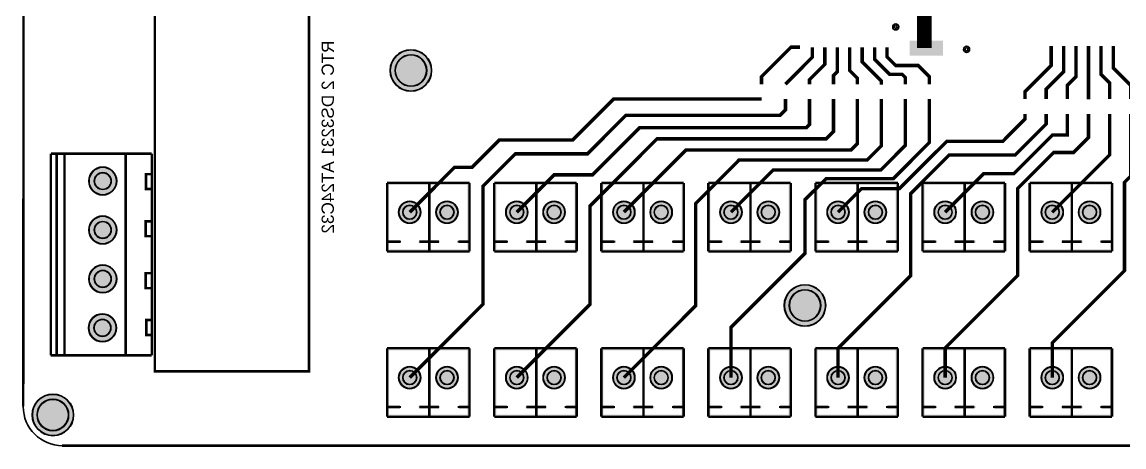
# Model space of a CAD drawing. Header units: millimetres. Extents: x 15 to 190, y -133 to -16.
# Drawn here: x 14.8 to 127.3, y -133.5 to -90.1 of the extents above; entities that cross this region are included whole.
import ezdxf

# ---------------------------------------------------------------- set-up
doc = ezdxf.new("R2010")
doc.units = ezdxf.units.MM
for name, color, linetype, true_color in [('BoardOutLine', 7, 'Continuous', 0xff00ff), ('BottomSilkLayer', 7, 'Continuous', 0x66cc33), ('BottomSolderMaskLayer', 7, 'Continuous', 0xaa00ff), ('Document', 7, 'Continuous', 0xffffff), ('Hole', 7, 'Continuous', 0x222222), ('Multi-Layer', 7, 'Continuous', 0xc0c0c0), ('TopLayer', 7, 'Continuous', 0x9900ff), ('TopSilkLayer', 7, 'Continuous', 0xffff00), ('TopSolderMaskLayer', 7, 'Continuous', 0x800080)]:
    doc.layers.add(name, color=color, linetype=linetype, true_color=true_color)
doc.styles.get("Standard").update_dxf_attribs({"font": 'arial.ttf'})

msp = doc.modelspace()

# ---------------------------------------------------------------- hatches: boundary and pattern name
at = {"layer": 'BottomSolderMaskLayer'}
for points in [[(52.36, -95, 1), (56.6, -95, 1)], [(21.58, -106.29, 1), (24.43, -106.29, 1)], [(53.23, -109.48, 1), (55.48, -109.48, 1)], [(57.04, -109.48, 1), (59.29, -109.48, 1)], [(64.17, -109.48, 1), (66.42, -109.48, 1)], [(67.98, -109.48, 1), (70.23, -109.48, 1)], [(75.12, -109.48, 1), (77.37, -109.48, 1)], [(78.93, -109.48, 1), (81.18, -109.48, 1)], [(86.05, -109.48, 1), (88.3, -109.48, 1)], [(89.86, -109.48, 1), (92.11, -109.48, 1)], [(96.99, -109.48, 1), (99.24, -109.48, 1)], [(100.8, -109.48, 1), (103.05, -109.48, 1)], [(107.93, -109.48, 1), (110.18, -109.48, 1)], [(111.74, -109.48, 1), (113.99, -109.48, 1)], [(118.88, -109.48, 1), (121.13, -109.48, 1)], [(122.69, -109.48, 1), (124.94, -109.48, 1)], [(21.58, -111.29, 1), (24.43, -111.29, 1)], [(21.58, -116.29, 1), (24.43, -116.29, 1)], [(92.62, -119, 1), (96.86, -119, 1)], [(21.55, -121.29, 1), (24.4, -121.29, 1)], [(53.23, -126.37, 1), (55.48, -126.37, 1)], [(57.04, -126.37, 1), (59.29, -126.37, 1)], [(64.17, -126.37, 1), (66.42, -126.37, 1)], [(67.98, -126.37, 1), (70.23, -126.37, 1)], [(75.11, -126.37, 1), (77.36, -126.37, 1)], [(78.92, -126.37, 1), (81.17, -126.37, 1)], [(86.05, -126.37, 1), (88.3, -126.37, 1)], [(89.86, -126.37, 1), (92.11, -126.37, 1)], [(96.99, -126.37, 1), (99.24, -126.37, 1)], [(100.8, -126.37, 1), (103.05, -126.37, 1)], [(107.93, -126.37, 1), (110.18, -126.37, 1)], [(111.74, -126.37, 1), (113.99, -126.37, 1)], [(118.87, -126.37, 1), (121.12, -126.37, 1)], [(122.68, -126.37, 1), (124.93, -126.37, 1)], [(15.79, -130.18, 1), (20.03, -130.18, 1)]]:
    msp.add_hatch(color=256, dxfattribs=at).paths.add_polyline_path(points)
at = {"layer": 'Document'}
for points in [[(52.06, -106.48), (60.46, -106.48), (60.46, -111.48), (60.26, -111.48), (60.26, -106.68), (52.26, -106.68), (52.26, -111.48), (52.06, -111.48)], [(63, -106.48), (71.4, -106.48), (71.4, -111.48), (71.2, -111.48), (71.2, -106.68), (63.2, -106.68), (63.2, -111.48), (63, -111.48)], [(73.95, -106.48), (82.35, -106.48), (82.35, -111.48), (82.15, -111.48), (82.15, -106.68), (74.15, -106.68), (74.15, -111.48), (73.95, -111.48)], [(84.88, -106.48), (93.28, -106.48), (93.28, -111.48), (93.08, -111.48), (93.08, -106.68), (85.08, -106.68), (85.08, -111.48), (84.88, -111.48)], [(95.82, -106.48), (104.22, -106.48), (104.22, -111.48), (104.02, -111.48), (104.02, -106.68), (96.02, -106.68), (96.02, -111.48), (95.82, -111.48)], [(106.76, -106.48), (115.16, -106.48), (115.16, -111.48), (114.96, -111.48), (114.96, -106.68), (106.96, -106.68), (106.96, -111.48), (106.76, -111.48)], [(117.71, -106.48), (126.11, -106.48), (126.11, -111.48), (125.91, -111.48), (125.91, -106.68), (117.91, -106.68), (117.91, -111.48), (117.71, -111.48)], [(56.26, -111.38), (56.46, -111.38), (56.46, -113.38), (56.26, -113.38)], [(67.2, -111.38), (67.4, -111.38), (67.4, -113.38), (67.2, -113.38)], [(78.15, -111.38), (78.35, -111.38), (78.35, -113.38), (78.15, -113.38)], [(89.08, -111.38), (89.28, -111.38), (89.28, -113.38), (89.08, -113.38)], [(100.02, -111.38), (100.22, -111.38), (100.22, -113.38), (100.02, -113.38)], [(110.96, -111.38), (111.16, -111.38), (111.16, -113.38), (110.96, -113.38)], [(121.91, -111.38), (122.11, -111.38), (122.11, -113.38), (121.91, -113.38)], [(52.06, -111.48), (52.26, -111.48), (52.26, -113.28), (60.26, -113.28), (60.26, -111.48), (60.46, -111.48), (60.46, -113.48), (52.06, -113.48), (52.06, -112.68)], [(52.06, -112.38), (53.46, -112.38), (53.46, -112.58), (52.06, -112.58)], [(55.26, -112.38), (57.46, -112.38), (57.46, -112.58), (55.26, -112.58)], [(59.26, -112.38), (60.46, -112.38), (60.46, -112.58), (59.26, -112.58)], [(63, -111.48), (63.2, -111.48), (63.2, -113.28), (71.2, -113.28), (71.2, -111.48), (71.4, -111.48), (71.4, -113.48), (63, -113.48), (63, -112.68)], [(63, -112.38), (64.4, -112.38), (64.4, -112.58), (63, -112.58)], [(66.2, -112.38), (68.4, -112.38), (68.4, -112.58), (66.2, -112.58)], [(70.2, -112.38), (71.4, -112.38), (71.4, -112.58), (70.2, -112.58)], [(73.95, -111.48), (74.15, -111.48), (74.15, -113.28), (82.15, -113.28), (82.15, -111.48), (82.35, -111.48), (82.35, -113.48), (73.95, -113.48), (73.95, -112.68)], [(73.95, -112.38), (75.35, -112.38), (75.35, -112.58), (73.95, -112.58)], [(77.15, -112.38), (79.35, -112.38), (79.35, -112.58), (77.15, -112.58)], [(81.15, -112.38), (82.35, -112.38), (82.35, -112.58), (81.15, -112.58)], [(84.88, -111.48), (85.08, -111.48), (85.08, -113.28), (93.08, -113.28), (93.08, -111.48), (93.28, -111.48), (93.28, -113.48), (84.88, -113.48), (84.88, -112.68)], [(84.88, -112.38), (86.28, -112.38), (86.28, -112.58), (84.88, -112.58)], [(88.08, -112.38), (90.28, -112.38), (90.28, -112.58), (88.08, -112.58)], [(92.08, -112.38), (93.28, -112.38), (93.28, -112.58), (92.08, -112.58)], [(95.82, -111.48), (96.02, -111.48), (96.02, -113.28), (104.02, -113.28), (104.02, -111.48), (104.22, -111.48), (104.22, -113.48), (95.82, -113.48), (95.82, -112.68)], [(95.82, -112.38), (97.22, -112.38), (97.22, -112.58), (95.82, -112.58)], [(99.02, -112.38), (101.22, -112.38), (101.22, -112.58), (99.02, -112.58)], [(103.02, -112.38), (104.22, -112.38), (104.22, -112.58), (103.02, -112.58)], [(106.76, -111.48), (106.96, -111.48), (106.96, -113.28), (114.96, -113.28), (114.96, -111.48), (115.16, -111.48), (115.16, -113.48), (106.76, -113.48), (106.76, -112.68)], [(106.76, -112.38), (108.16, -112.38), (108.16, -112.58), (106.76, -112.58)], [(109.96, -112.38), (112.16, -112.38), (112.16, -112.58), (109.96, -112.58)], [(113.96, -112.38), (115.16, -112.38), (115.16, -112.58), (113.96, -112.58)], [(117.71, -111.48), (117.91, -111.48), (117.91, -113.28), (125.91, -113.28), (125.91, -111.48), (126.11, -111.48), (126.11, -113.48), (117.71, -113.48), (117.71, -112.68)], [(117.71, -112.38), (119.11, -112.38), (119.11, -112.58), (117.71, -112.58)], [(120.91, -112.38), (123.11, -112.38), (123.11, -112.58), (120.91, -112.58)], [(124.91, -112.38), (126.11, -112.38), (126.11, -112.58), (124.91, -112.58)], [(52.06, -123.37), (60.46, -123.37), (60.46, -128.37), (60.26, -128.37), (60.26, -123.57), (52.26, -123.57), (52.26, -128.37), (52.06, -128.37)], [(63, -123.37), (71.4, -123.37), (71.4, -128.37), (71.2, -128.37), (71.2, -123.57), (63.2, -123.57), (63.2, -128.37), (63, -128.37)], [(73.94, -123.37), (82.34, -123.37), (82.34, -128.37), (82.14, -128.37), (82.14, -123.57), (74.14, -123.57), (74.14, -128.37), (73.94, -128.37)], [(84.88, -123.37), (93.28, -123.37), (93.28, -128.37), (93.08, -128.37), (93.08, -123.57), (85.08, -123.57), (85.08, -128.37), (84.88, -128.37)], [(95.82, -123.37), (104.22, -123.37), (104.22, -128.37), (104.02, -128.37), (104.02, -123.57), (96.02, -123.57), (96.02, -128.37), (95.82, -128.37)], [(106.76, -123.37), (115.16, -123.37), (115.16, -128.37), (114.96, -128.37), (114.96, -123.57), (106.96, -123.57), (106.96, -128.37), (106.76, -128.37)], [(117.7, -123.37), (126.1, -123.37), (126.1, -128.37), (125.9, -128.37), (125.9, -123.57), (117.9, -123.57), (117.9, -128.37), (117.7, -128.37)], [(56.26, -128.27), (56.46, -128.27), (56.46, -130.27), (56.26, -130.27)], [(67.2, -128.27), (67.4, -128.27), (67.4, -130.27), (67.2, -130.27)], [(78.14, -128.27), (78.34, -128.27), (78.34, -130.27), (78.14, -130.27)], [(89.08, -128.27), (89.28, -128.27), (89.28, -130.27), (89.08, -130.27)], [(100.02, -128.27), (100.22, -128.27), (100.22, -130.27), (100.02, -130.27)], [(110.96, -128.27), (111.16, -128.27), (111.16, -130.27), (110.96, -130.27)], [(121.9, -128.27), (122.1, -128.27), (122.1, -130.27), (121.9, -130.27)], [(52.06, -128.37), (52.26, -128.37), (52.26, -130.17), (60.26, -130.17), (60.26, -128.37), (60.46, -128.37), (60.46, -130.37), (52.06, -130.37), (52.06, -129.57)], [(52.06, -129.27), (53.46, -129.27), (53.46, -129.47), (52.06, -129.47)], [(55.26, -129.27), (57.46, -129.27), (57.46, -129.47), (55.26, -129.47)], [(59.26, -129.27), (60.46, -129.27), (60.46, -129.47), (59.26, -129.47)], [(63, -128.37), (63.2, -128.37), (63.2, -130.17), (71.2, -130.17), (71.2, -128.37), (71.4, -128.37), (71.4, -130.37), (63, -130.37), (63, -129.57)], [(63, -129.27), (64.4, -129.27), (64.4, -129.47), (63, -129.47)], [(66.2, -129.27), (68.4, -129.27), (68.4, -129.47), (66.2, -129.47)], [(70.2, -129.27), (71.4, -129.27), (71.4, -129.47), (70.2, -129.47)], [(73.94, -128.37), (74.14, -128.37), (74.14, -130.17), (82.14, -130.17), (82.14, -128.37), (82.34, -128.37), (82.34, -130.37), (73.94, -130.37), (73.94, -129.57)], [(73.94, -129.27), (75.34, -129.27), (75.34, -129.47), (73.94, -129.47)], [(77.14, -129.27), (79.34, -129.27), (79.34, -129.47), (77.14, -129.47)], [(81.14, -129.27), (82.34, -129.27), (82.34, -129.47), (81.14, -129.47)], [(84.88, -128.37), (85.08, -128.37), (85.08, -130.17), (93.08, -130.17), (93.08, -128.37), (93.28, -128.37), (93.28, -130.37), (84.88, -130.37), (84.88, -129.57)], [(84.88, -129.27), (86.28, -129.27), (86.28, -129.47), (84.88, -129.47)], [(88.08, -129.27), (90.28, -129.27), (90.28, -129.47), (88.08, -129.47)], [(92.08, -129.27), (93.28, -129.27), (93.28, -129.47), (92.08, -129.47)], [(95.82, -128.37), (96.02, -128.37), (96.02, -130.17), (104.02, -130.17), (104.02, -128.37), (104.22, -128.37), (104.22, -130.37), (95.82, -130.37), (95.82, -129.57)], [(95.82, -129.27), (97.22, -129.27), (97.22, -129.47), (95.82, -129.47)], [(99.02, -129.27), (101.22, -129.27), (101.22, -129.47), (99.02, -129.47)], [(103.02, -129.27), (104.22, -129.27), (104.22, -129.47), (103.02, -129.47)], [(106.76, -128.37), (106.96, -128.37), (106.96, -130.17), (114.96, -130.17), (114.96, -128.37), (115.16, -128.37), (115.16, -130.37), (106.76, -130.37), (106.76, -129.57)], [(106.76, -129.27), (108.16, -129.27), (108.16, -129.47), (106.76, -129.47)], [(109.96, -129.27), (112.16, -129.27), (112.16, -129.47), (109.96, -129.47)], [(113.96, -129.27), (115.16, -129.27), (115.16, -129.47), (113.96, -129.47)], [(117.7, -128.37), (117.9, -128.37), (117.9, -130.17), (125.9, -130.17), (125.9, -128.37), (126.1, -128.37), (126.1, -130.37), (117.7, -130.37), (117.7, -129.57)], [(117.7, -129.27), (119.1, -129.27), (119.1, -129.47), (117.7, -129.47)], [(120.9, -129.27), (123.1, -129.27), (123.1, -129.47), (120.9, -129.47)], [(124.9, -129.27), (126.1, -129.27), (126.1, -129.47), (124.9, -129.47)]]:
    msp.add_hatch(color=256, dxfattribs=at).paths.add_polyline_path(points)
at = {"layer": 'Multi-Layer'}
for points in [[(21.6, -106.29, 1), (24.4, -106.29, 1)], [(53.26, -109.48, 1), (55.46, -109.48, 1)], [(57.07, -109.48, 1), (59.27, -109.48, 1)], [(64.2, -109.48, 1), (66.4, -109.48, 1)], [(68.01, -109.48, 1), (70.21, -109.48, 1)], [(75.14, -109.48, 1), (77.34, -109.48, 1)], [(78.95, -109.48, 1), (81.15, -109.48, 1)], [(86.08, -109.48, 1), (88.28, -109.48, 1)], [(89.89, -109.48, 1), (92.09, -109.48, 1)], [(97.02, -109.48, 1), (99.22, -109.48, 1)], [(100.83, -109.48, 1), (103.03, -109.48, 1)], [(107.96, -109.48, 1), (110.16, -109.48, 1)], [(111.77, -109.48, 1), (113.97, -109.48, 1)], [(118.9, -109.48, 1), (121.1, -109.48, 1)], [(122.71, -109.48, 1), (124.91, -109.48, 1)], [(21.6, -111.29, 1), (24.4, -111.29, 1)], [(21.6, -116.29, 1), (24.4, -116.29, 1)], [(21.57, -121.29, 1), (24.37, -121.29, 1)], [(53.26, -126.37, 1), (55.46, -126.37, 1)], [(57.07, -126.37, 1), (59.27, -126.37, 1)], [(64.2, -126.37, 1), (66.4, -126.37, 1)], [(68.01, -126.37, 1), (70.21, -126.37, 1)], [(75.14, -126.37, 1), (77.34, -126.37, 1)], [(78.95, -126.37, 1), (81.15, -126.37, 1)], [(86.08, -126.37, 1), (88.28, -126.37, 1)], [(89.89, -126.37, 1), (92.09, -126.37, 1)], [(97.02, -126.37, 1), (99.22, -126.37, 1)], [(100.83, -126.37, 1), (103.03, -126.37, 1)], [(107.96, -126.37, 1), (110.16, -126.37, 1)], [(111.77, -126.37, 1), (113.97, -126.37, 1)], [(118.9, -126.37, 1), (121.1, -126.37, 1)], [(122.71, -126.37, 1), (124.91, -126.37, 1)]]:
    msp.add_hatch(color=256, dxfattribs=at).paths.add_polyline_path(points)
at = {"layer": 'TopLayer'}
msp.add_hatch(color=256, dxfattribs=at).paths.add_polyline_path([(108.84, -91.95), (108.84, -93.47), (105.43, -93.47), (105.43, -91.95)])
at = {"layer": 'TopSolderMaskLayer'}
for points in [[(52.36, -95, 1), (56.6, -95, 1)], [(21.58, -106.29, 1), (24.43, -106.29, 1)], [(53.23, -109.48, 1), (55.48, -109.48, 1)], [(57.04, -109.48, 1), (59.29, -109.48, 1)], [(64.17, -109.48, 1), (66.42, -109.48, 1)], [(67.98, -109.48, 1), (70.23, -109.48, 1)], [(75.12, -109.48, 1), (77.37, -109.48, 1)], [(78.93, -109.48, 1), (81.18, -109.48, 1)], [(86.05, -109.48, 1), (88.3, -109.48, 1)], [(89.86, -109.48, 1), (92.11, -109.48, 1)], [(96.99, -109.48, 1), (99.24, -109.48, 1)], [(100.8, -109.48, 1), (103.05, -109.48, 1)], [(107.93, -109.48, 1), (110.18, -109.48, 1)], [(111.74, -109.48, 1), (113.99, -109.48, 1)], [(118.88, -109.48, 1), (121.13, -109.48, 1)], [(122.69, -109.48, 1), (124.94, -109.48, 1)], [(21.58, -111.29, 1), (24.43, -111.29, 1)], [(21.58, -116.29, 1), (24.43, -116.29, 1)], [(92.62, -119, 1), (96.86, -119, 1)], [(21.55, -121.29, 1), (24.4, -121.29, 1)], [(53.23, -126.37, 1), (55.48, -126.37, 1)], [(57.04, -126.37, 1), (59.29, -126.37, 1)], [(64.17, -126.37, 1), (66.42, -126.37, 1)], [(67.98, -126.37, 1), (70.23, -126.37, 1)], [(75.11, -126.37, 1), (77.36, -126.37, 1)], [(78.92, -126.37, 1), (81.17, -126.37, 1)], [(86.05, -126.37, 1), (88.3, -126.37, 1)], [(89.86, -126.37, 1), (92.11, -126.37, 1)], [(96.99, -126.37, 1), (99.24, -126.37, 1)], [(100.8, -126.37, 1), (103.05, -126.37, 1)], [(107.93, -126.37, 1), (110.18, -126.37, 1)], [(111.74, -126.37, 1), (113.99, -126.37, 1)], [(118.87, -126.37, 1), (121.12, -126.37, 1)], [(122.68, -126.37, 1), (124.93, -126.37, 1)], [(15.79, -130.18, 1), (20.03, -130.18, 1)]]:
    msp.add_hatch(color=256, dxfattribs=at).paths.add_polyline_path(points)

# ---------------------------------------------------------------- linework, layer by layer
at = {"layer": 'BoardOutLine', "const_width": 0.254}
for points in [[(14.88, -129.31), (14.97, -20.35)], [(165.24, -133.32), (18.83, -133.32)]]:
    msp.add_lwpolyline(points, dxfattribs=at)
at = {"layer": 'BoardOutLine'}
msp.add_arc((18.88, -129.32), 4, 180, 270, dxfattribs=at)
at = {"layer": 'BottomSilkLayer', "const_width": 0.254}
msp.add_lwpolyline([(28.32, -78.36), (44.07, -78.36), (44.07, -125.73), (28.32, -125.73), (28.32, -78.36)], close=True, dxfattribs=at)
at = {"layer": 'BottomSolderMaskLayer'}
for points in [[(54.48, -93.39), (54.49, -93.39)], [(54.48, -96.6), (54.49, -96.6)], [(94.74, -117.39), (94.74, -117.39)], [(94.74, -120.61), (94.74, -120.61)], [(17.9, -128.57), (17.91, -128.57)], [(17.9, -131.78), (17.91, -131.78)]]:
    msp.add_lwpolyline(points, close=True, dxfattribs=at)
for centre, radius in [((54.48, -95), 2.12), ((23, -106.29), 1.43), ((23, -106.29), 0.865), ((54.36, -109.48), 1.13), ((54.36, -109.48), 0.716), ((58.17, -109.48), 1.13), ((58.17, -109.48), 0.716), ((65.3, -109.48), 1.13), ((65.3, -109.48), 0.716), ((69.11, -109.48), 1.13), ((69.11, -109.48), 0.716), ((76.24, -109.48), 1.13), ((76.24, -109.48), 0.716), ((80.05, -109.48), 1.13), ((80.05, -109.48), 0.716), ((87.18, -109.48), 1.13), ((87.18, -109.48), 0.716), ((90.99, -109.48), 1.13), ((90.99, -109.48), 0.716), ((98.12, -109.48), 1.13), ((98.12, -109.48), 0.716), ((101.93, -109.48), 1.13), ((101.93, -109.48), 0.716), ((109.06, -109.48), 1.13), ((109.06, -109.48), 0.716), ((112.87, -109.48), 1.13), ((112.87, -109.48), 0.716), ((120, -109.48), 1.13), ((120, -109.48), 0.716), ((123.81, -109.48), 1.13), ((123.81, -109.48), 0.716), ((23, -111.29), 1.43), ((23, -111.29), 0.865), ((23, -116.29), 1.43), ((23, -116.29), 0.865), ((94.74, -119), 2.12), ((22.97, -121.29), 1.43), ((22.97, -121.29), 0.865), ((54.36, -126.37), 1.13), ((54.36, -126.37), 0.716), ((58.17, -126.37), 1.13), ((58.17, -126.37), 0.716), ((65.3, -126.37), 1.13), ((65.3, -126.37), 0.716), ((69.11, -126.37), 1.13), ((69.11, -126.37), 0.716), ((76.24, -126.37), 1.13), ((76.24, -126.37), 0.716), ((80.05, -126.37), 1.13), ((80.05, -126.37), 0.716), ((87.18, -126.37), 1.13), ((87.18, -126.37), 0.716), ((90.99, -126.37), 1.13), ((90.99, -126.37), 0.716), ((98.12, -126.37), 1.13), ((98.12, -126.37), 0.716), ((101.93, -126.37), 1.13), ((101.93, -126.37), 0.716), ((109.06, -126.37), 1.13), ((109.06, -126.37), 0.716), ((112.87, -126.37), 1.13), ((112.87, -126.37), 0.716), ((120, -126.37), 1.13), ((120, -126.37), 0.716), ((123.81, -126.37), 1.13), ((123.81, -126.37), 0.716), ((17.91, -130.18), 2.12)]:
    msp.add_circle(centre, radius, dxfattribs=at)
for centre, start, end in [((54.48, -95), 450, 270), ((54.49, -95), 270, 450), ((94.74, -119), 450, 270), ((94.74, -119), 270, 450), ((17.9, -130.18), 450, 270), ((17.91, -130.18), 270, 450)]:
    msp.add_arc(centre, 1.61, start, end, dxfattribs=at)
at = {"layer": 'Hole'}
for centre in [(104.01, -90.55), (111.25, -92.84)]:
    msp.add_circle(centre, 0.153, dxfattribs=at)
at = {"layer": 'Multi-Layer'}
for points in [[(54.48, -93.41), (54.49, -93.41)], [(54.48, -96.58), (54.49, -96.58)], [(94.74, -117.41), (94.74, -117.41)], [(94.74, -120.59), (94.74, -120.59)], [(17.9, -128.59), (17.91, -128.59)], [(17.9, -131.76), (17.91, -131.76)]]:
    msp.add_lwpolyline(points, close=True, dxfattribs=at)
for centre, radius in [((104.01, -90.55), 0.31), ((54.48, -95), 2.1), ((111.25, -92.84), 0.31), ((23, -106.29), 1.4), ((23, -106.29), 0.85), ((54.36, -109.48), 1.1), ((54.36, -109.48), 0.7), ((58.17, -109.48), 1.1), ((58.17, -109.48), 0.7), ((65.3, -109.48), 1.1), ((65.3, -109.48), 0.7), ((69.11, -109.48), 1.1), ((69.11, -109.48), 0.7), ((76.24, -109.48), 1.1), ((76.24, -109.48), 0.7), ((80.05, -109.48), 1.1), ((80.05, -109.48), 0.7), ((87.18, -109.48), 1.1), ((87.18, -109.48), 0.7), ((90.99, -109.48), 1.1), ((90.99, -109.48), 0.7), ((98.12, -109.48), 1.1), ((98.12, -109.48), 0.7), ((101.93, -109.48), 1.1), ((101.93, -109.48), 0.7), ((109.06, -109.48), 1.1), ((109.06, -109.48), 0.7), ((112.87, -109.48), 1.1), ((112.87, -109.48), 0.7), ((120, -109.48), 1.1), ((120, -109.48), 0.7), ((123.81, -109.48), 1.1), ((123.81, -109.48), 0.7), ((23, -111.29), 1.4), ((23, -111.29), 0.85), ((23, -116.29), 1.4), ((23, -116.29), 0.85), ((94.74, -119), 2.1), ((22.97, -121.29), 1.4), ((22.97, -121.29), 0.85), ((54.36, -126.37), 1.1), ((54.36, -126.37), 0.7), ((58.17, -126.37), 1.1), ((58.17, -126.37), 0.7), ((65.3, -126.37), 1.1), ((65.3, -126.37), 0.7), ((69.11, -126.37), 1.1), ((69.11, -126.37), 0.7), ((76.24, -126.37), 1.1), ((76.24, -126.37), 0.7), ((80.05, -126.37), 1.1), ((80.05, -126.37), 0.7), ((87.18, -126.37), 1.1), ((87.18, -126.37), 0.7), ((90.99, -126.37), 1.1), ((90.99, -126.37), 0.7), ((98.12, -126.37), 1.1), ((98.12, -126.37), 0.7), ((101.93, -126.37), 1.1), ((101.93, -126.37), 0.7), ((109.06, -126.37), 1.1), ((109.06, -126.37), 0.7), ((112.87, -126.37), 1.1), ((112.87, -126.37), 0.7), ((120, -126.37), 1.1), ((120, -126.37), 0.7), ((123.81, -126.37), 1.1), ((123.81, -126.37), 0.7), ((17.91, -130.18), 2.1)]:
    msp.add_circle(centre, radius, dxfattribs=at)
for centre, start, end in [((54.48, -95), 450, 270), ((54.49, -95), 270, 450), ((94.74, -119), 450, 270), ((94.74, -119), 270, 450), ((17.9, -130.18), 450, 270), ((17.91, -130.18), 270, 450)]:
    msp.add_arc(centre, 1.59, start, end, dxfattribs=at)
at = {"layer": 'TopLayer'}
for points, const_width in [([(106.93, -92.71), (106.93, -85.47)], 1.5), ([(94.23, -92.62), (93.31, -92.62), (90.3, -95.63), (90.3, -96.4)], 0.35), ([(95.5, -92.62), (95.5, -93.63), (92.75, -96.4)], 0.35), ([(96.77, -92.62), (96.77, -94.36), (95.2, -95.94), (95.2, -96.4)], 0.35), ([(98.04, -92.62), (98.04, -95.12), (97.65, -95.52), (97.65, -96.4)], 0.35), ([(99.31, -92.62), (99.31, -95), (100.09, -95.78), (100.09, -96.4)], 0.35), ([(102.54, -96.45), (102.54, -96.07), (100.58, -94.11), (100.58, -92.62)], 0.35), ([(104.99, -96.4), (104.99, -95.72), (104.65, -95.38), (103.38, -95.38), (101.85, -93.85), (101.85, -92.62)], 0.35), ([(107.44, -96.4), (107.44, -95.63), (106.3, -94.49), (104.01, -94.49), (103.12, -93.6), (103.12, -92.62)], 0.35), ([(119.89, -92.5), (119.89, -94.49), (117.22, -97.16), (117.22, -97.92)], 0.35), ([(121.16, -92.5), (121.16, -95.12), (119.38, -96.9), (119.38, -97.92)], 0.35), ([(122.43, -92.5), (122.43, -95.63), (121.54, -96.52), (121.54, -97.92)], 0.35), ([(123.7, -92.5), (123.7, -97.93)], 0.35), ([(124.97, -92.5), (124.97, -95.38), (125.86, -96.27), (125.86, -97.92)], 0.35), ([(126.24, -92.5), (126.24, -94.74), (128.02, -96.52), (128.02, -97.92)], 0.35), ([(92.75, -97.91), (92.75, -99.02), (92.2, -99.57), (76.45, -99.57), (72.52, -103.51), (65.15, -103.51), (61.85, -106.81), (61.85, -118.87), (54.36, -126.37)], 0.35), ([(90.3, -97.91), (75.19, -97.91), (70.99, -102.11), (63.5, -102.11), (60.71, -104.9), (58.93, -104.9), (54.36, -109.48)], 0.35), ([(97.65, -97.91), (97.65, -101.24), (96.9, -101.98), (79.63, -101.98), (72.77, -108.84), (72.77, -118.89), (65.3, -126.37)], 0.35), ([(95.2, -97.91), (95.2, -100.51), (94.87, -100.84), (77.85, -100.84), (73.03, -105.66), (69.11, -105.66), (65.3, -109.47)], 0.35), ([(102.54, -97.91), (102.54, -102.69), (101.09, -104.14), (88.01, -104.14), (83.57, -108.59), (83.57, -119.03), (76.24, -126.37)], 0.35), ([(100.09, -97.91), (100.09, -102.47), (99.44, -103.12), (82.59, -103.12), (76.24, -109.47)], 0.35), ([(104.99, -97.91), (104.99, -102.65), (102.49, -105.16), (91.5, -105.16), (87.18, -109.47)], 0.35), ([(107.44, -97.91), (107.44, -102.36), (103.76, -106.05), (96.9, -106.05), (94.74, -108.2), (94.74, -113.67), (87.18, -121.23), (87.18, -126.37)], 0.35), ([(117.22, -99.43), (117.22, -99.95), (114.94, -102.24), (109.22, -102.24), (104.39, -107.06), (100.53, -107.06), (98.12, -109.47)], 0.35), ([(119.38, -99.43), (119.38, -100.46), (116.21, -103.63), (109.47, -103.63), (105.54, -107.57), (105.54, -115.95), (98.12, -123.37), (98.12, -126.37)], 0.35), ([(123.7, -99.43), (123.7, -101.85), (122.17, -103.38), (120.14, -103.38), (116.46, -107.06), (116.46, -115.95), (109.06, -123.35), (109.06, -126.37)], 0.35), ([(121.54, -99.43), (121.54, -101.6), (120.02, -101.6), (116.08, -105.54), (113, -105.54), (109.06, -109.47)], 0.35), ([(128.02, -99.43), (128.02, -105.79), (127.38, -106.43), (127.38, -115.44), (120, -122.83), (120, -126.37)], 0.35), ([(125.86, -99.43), (125.86, -103.62), (120, -109.48)], 0.35)]:
    msp.add_lwpolyline(points, dxfattribs=dict(at, const_width=const_width))
at = {"layer": 'TopSilkLayer', "const_width": 0.254}
for points in [[(17.69, -124.1), (17.69, -103.48)], [(28, -103.49), (17.7, -103.49)], [(18.29, -124.1), (18.29, -103.48)], [(19.1, -124.1), (19.1, -103.48)], [(25.34, -124.1), (25.34, -103.48)], [(28.01, -124.1), (28.01, -103.48)], [(27.96, -105.58), (27.42, -105.58), (27.42, -107.11), (27.96, -107.11)], [(52.05, -113.48), (52.05, -106.48)], [(60.47, -106.48), (52.05, -106.48)], [(56.36, -113.48), (56.36, -106.48)], [(60.47, -113.48), (60.47, -106.48)], [(62.99, -113.48), (62.99, -106.48)], [(71.41, -106.48), (62.99, -106.48)], [(67.3, -113.48), (67.3, -106.48)], [(71.41, -113.48), (71.41, -106.48)], [(73.94, -113.48), (73.94, -106.48)], [(82.36, -106.48), (73.94, -106.48)], [(78.24, -113.48), (78.24, -106.48)], [(82.36, -113.48), (82.36, -106.48)], [(84.87, -113.48), (84.87, -106.48)], [(93.29, -106.48), (84.87, -106.48)], [(89.18, -113.48), (89.18, -106.48)], [(93.29, -113.48), (93.29, -106.48)], [(95.81, -113.48), (95.81, -106.48)], [(104.23, -106.48), (95.81, -106.48)], [(100.12, -113.48), (100.12, -106.48)], [(104.23, -113.48), (104.23, -106.48)], [(106.75, -113.48), (106.75, -106.48)], [(115.17, -106.48), (106.75, -106.48)], [(111.06, -113.48), (111.06, -106.48)], [(115.17, -113.48), (115.17, -106.48)], [(117.7, -113.48), (117.7, -106.48)], [(126.12, -106.48), (117.7, -106.48)], [(122, -113.48), (122, -106.48)], [(126.12, -113.48), (126.12, -106.48)], [(27.93, -110.4), (27.39, -110.4), (27.39, -111.93), (27.93, -111.93)], [(53.36, -112.48), (52.05, -112.48)], [(57.35, -112.48), (55.34, -112.48)], [(60.47, -112.48), (59.38, -112.48)], [(64.3, -112.48), (62.99, -112.48)], [(68.29, -112.48), (66.28, -112.48)], [(71.41, -112.48), (70.32, -112.48)], [(75.24, -112.48), (73.94, -112.48)], [(79.23, -112.48), (77.22, -112.48)], [(82.36, -112.48), (81.26, -112.48)], [(86.18, -112.48), (84.87, -112.48)], [(90.17, -112.48), (88.16, -112.48)], [(93.29, -112.48), (92.2, -112.48)], [(97.12, -112.48), (95.81, -112.48)], [(101.11, -112.48), (99.1, -112.48)], [(104.23, -112.48), (103.14, -112.48)], [(108.06, -112.48), (106.75, -112.48)], [(112.05, -112.48), (110.04, -112.48)], [(115.17, -112.48), (114.08, -112.48)], [(119, -112.48), (117.7, -112.48)], [(122.99, -112.48), (120.98, -112.48)], [(126.12, -112.48), (125.02, -112.48)], [(60.47, -113.48), (52.05, -113.48)], [(71.41, -113.48), (62.99, -113.48)], [(82.36, -113.48), (73.94, -113.48)], [(93.29, -113.48), (84.87, -113.48)], [(104.23, -113.48), (95.81, -113.48)], [(115.17, -113.48), (106.75, -113.48)], [(126.12, -113.48), (117.7, -113.48)], [(27.93, -115.7), (27.39, -115.7), (27.39, -117.23), (27.93, -117.23)], [(27.99, -120.49), (27.45, -120.49), (27.45, -122.02), (27.99, -122.02)], [(52.05, -130.37), (52.05, -123.37)], [(60.47, -123.37), (52.05, -123.37)], [(56.36, -130.37), (56.36, -123.37)], [(60.47, -130.37), (60.47, -123.37)], [(62.99, -130.37), (62.99, -123.37)], [(71.41, -123.37), (62.99, -123.37)], [(67.3, -130.37), (67.3, -123.37)], [(71.41, -130.37), (71.41, -123.37)], [(73.93, -130.37), (73.93, -123.37)], [(82.35, -123.37), (73.93, -123.37)], [(78.24, -130.37), (78.24, -123.37)], [(82.35, -130.37), (82.35, -123.37)], [(84.87, -130.37), (84.87, -123.37)], [(93.29, -123.37), (84.87, -123.37)], [(89.18, -130.37), (89.18, -123.37)], [(93.29, -130.37), (93.29, -123.37)], [(95.81, -130.37), (95.81, -123.37)], [(104.23, -123.37), (95.81, -123.37)], [(100.12, -130.37), (100.12, -123.37)], [(104.23, -130.37), (104.23, -123.37)], [(106.75, -130.37), (106.75, -123.37)], [(115.17, -123.37), (106.75, -123.37)], [(111.06, -130.37), (111.06, -123.37)], [(115.17, -130.37), (115.17, -123.37)], [(117.69, -130.37), (117.69, -123.37)], [(126.11, -123.37), (117.69, -123.37)], [(122, -130.37), (122, -123.37)], [(126.11, -130.37), (126.11, -123.37)], [(27.99, -124.1), (17.69, -124.1)], [(53.36, -129.37), (52.05, -129.37)], [(57.35, -129.37), (55.34, -129.37)], [(60.47, -129.37), (59.38, -129.37)], [(64.3, -129.37), (62.99, -129.37)], [(68.29, -129.37), (66.28, -129.37)], [(71.41, -129.37), (70.32, -129.37)], [(75.24, -129.37), (73.93, -129.37)], [(79.23, -129.37), (77.22, -129.37)], [(82.35, -129.37), (81.26, -129.37)], [(86.18, -129.37), (84.87, -129.37)], [(90.17, -129.37), (88.16, -129.37)], [(93.29, -129.37), (92.2, -129.37)], [(97.12, -129.37), (95.81, -129.37)], [(101.11, -129.37), (99.1, -129.37)], [(104.23, -129.37), (103.14, -129.37)], [(108.06, -129.37), (106.75, -129.37)], [(112.05, -129.37), (110.04, -129.37)], [(115.17, -129.37), (114.08, -129.37)], [(119, -129.37), (117.69, -129.37)], [(122.99, -129.37), (120.98, -129.37)], [(126.11, -129.37), (125.02, -129.37)], [(60.47, -130.37), (52.05, -130.37)], [(71.41, -130.37), (62.99, -130.37)], [(82.35, -130.37), (73.93, -130.37)], [(93.29, -130.37), (84.87, -130.37)], [(104.23, -130.37), (95.81, -130.37)], [(115.17, -130.37), (106.75, -130.37)], [(126.11, -130.37), (117.69, -130.37)]]:
    msp.add_lwpolyline(points, dxfattribs=at)
at = {"layer": 'TopSolderMaskLayer'}
for points in [[(54.48, -93.39), (54.49, -93.39)], [(54.48, -96.6), (54.49, -96.6)], [(94.74, -117.39), (94.74, -117.39)], [(94.74, -120.61), (94.74, -120.61)], [(17.9, -128.57), (17.91, -128.57)], [(17.9, -131.78), (17.91, -131.78)]]:
    msp.add_lwpolyline(points, close=True, dxfattribs=at)
for centre, radius in [((54.48, -95), 2.12), ((23, -106.29), 1.43), ((23, -106.29), 0.865), ((54.36, -109.48), 1.13), ((54.36, -109.48), 0.716), ((58.17, -109.48), 1.13), ((58.17, -109.48), 0.716), ((65.3, -109.48), 1.13), ((65.3, -109.48), 0.716), ((69.11, -109.48), 1.13), ((69.11, -109.48), 0.716), ((76.24, -109.48), 1.13), ((76.24, -109.48), 0.716), ((80.05, -109.48), 1.13), ((80.05, -109.48), 0.716), ((87.18, -109.48), 1.13), ((87.18, -109.48), 0.716), ((90.99, -109.48), 1.13), ((90.99, -109.48), 0.716), ((98.12, -109.48), 1.13), ((98.12, -109.48), 0.716), ((101.93, -109.48), 1.13), ((101.93, -109.48), 0.716), ((109.06, -109.48), 1.13), ((109.06, -109.48), 0.716), ((112.87, -109.48), 1.13), ((112.87, -109.48), 0.716), ((120, -109.48), 1.13), ((120, -109.48), 0.716), ((123.81, -109.48), 1.13), ((123.81, -109.48), 0.716), ((23, -111.29), 1.43), ((23, -111.29), 0.865), ((23, -116.29), 1.43), ((23, -116.29), 0.865), ((94.74, -119), 2.12), ((22.97, -121.29), 1.43), ((22.97, -121.29), 0.865), ((54.36, -126.37), 1.13), ((54.36, -126.37), 0.716), ((58.17, -126.37), 1.13), ((58.17, -126.37), 0.716), ((65.3, -126.37), 1.13), ((65.3, -126.37), 0.716), ((69.11, -126.37), 1.13), ((69.11, -126.37), 0.716), ((76.24, -126.37), 1.13), ((76.24, -126.37), 0.716), ((80.05, -126.37), 1.13), ((80.05, -126.37), 0.716), ((87.18, -126.37), 1.13), ((87.18, -126.37), 0.716), ((90.99, -126.37), 1.13), ((90.99, -126.37), 0.716), ((98.12, -126.37), 1.13), ((98.12, -126.37), 0.716), ((101.93, -126.37), 1.13), ((101.93, -126.37), 0.716), ((109.06, -126.37), 1.13), ((109.06, -126.37), 0.716), ((112.87, -126.37), 1.13), ((112.87, -126.37), 0.716), ((120, -126.37), 1.13), ((120, -126.37), 0.716), ((123.81, -126.37), 1.13), ((123.81, -126.37), 0.716), ((17.91, -130.18), 2.12)]:
    msp.add_circle(centre, radius, dxfattribs=at)
for centre, start, end in [((54.48, -95), 450, 270), ((54.49, -95), 270, 450), ((94.74, -119), 450, 270), ((94.74, -119), 270, 450), ((17.9, -130.18), 450, 270), ((17.91, -130.18), 270, 450)]:
    msp.add_arc(centre, 1.61, start, end, dxfattribs=at)

# ---------------------------------------------------------------- texts
at = {"layer": 'BottomSilkLayer', "text_generation_flag": 2}
msp.add_text('RTC 2 DS3231 AT24C32', height=1.25, rotation=90, dxfattribs=at).set_placement((46.61, -91.95))

doc.saveas('drawing.dxf')
